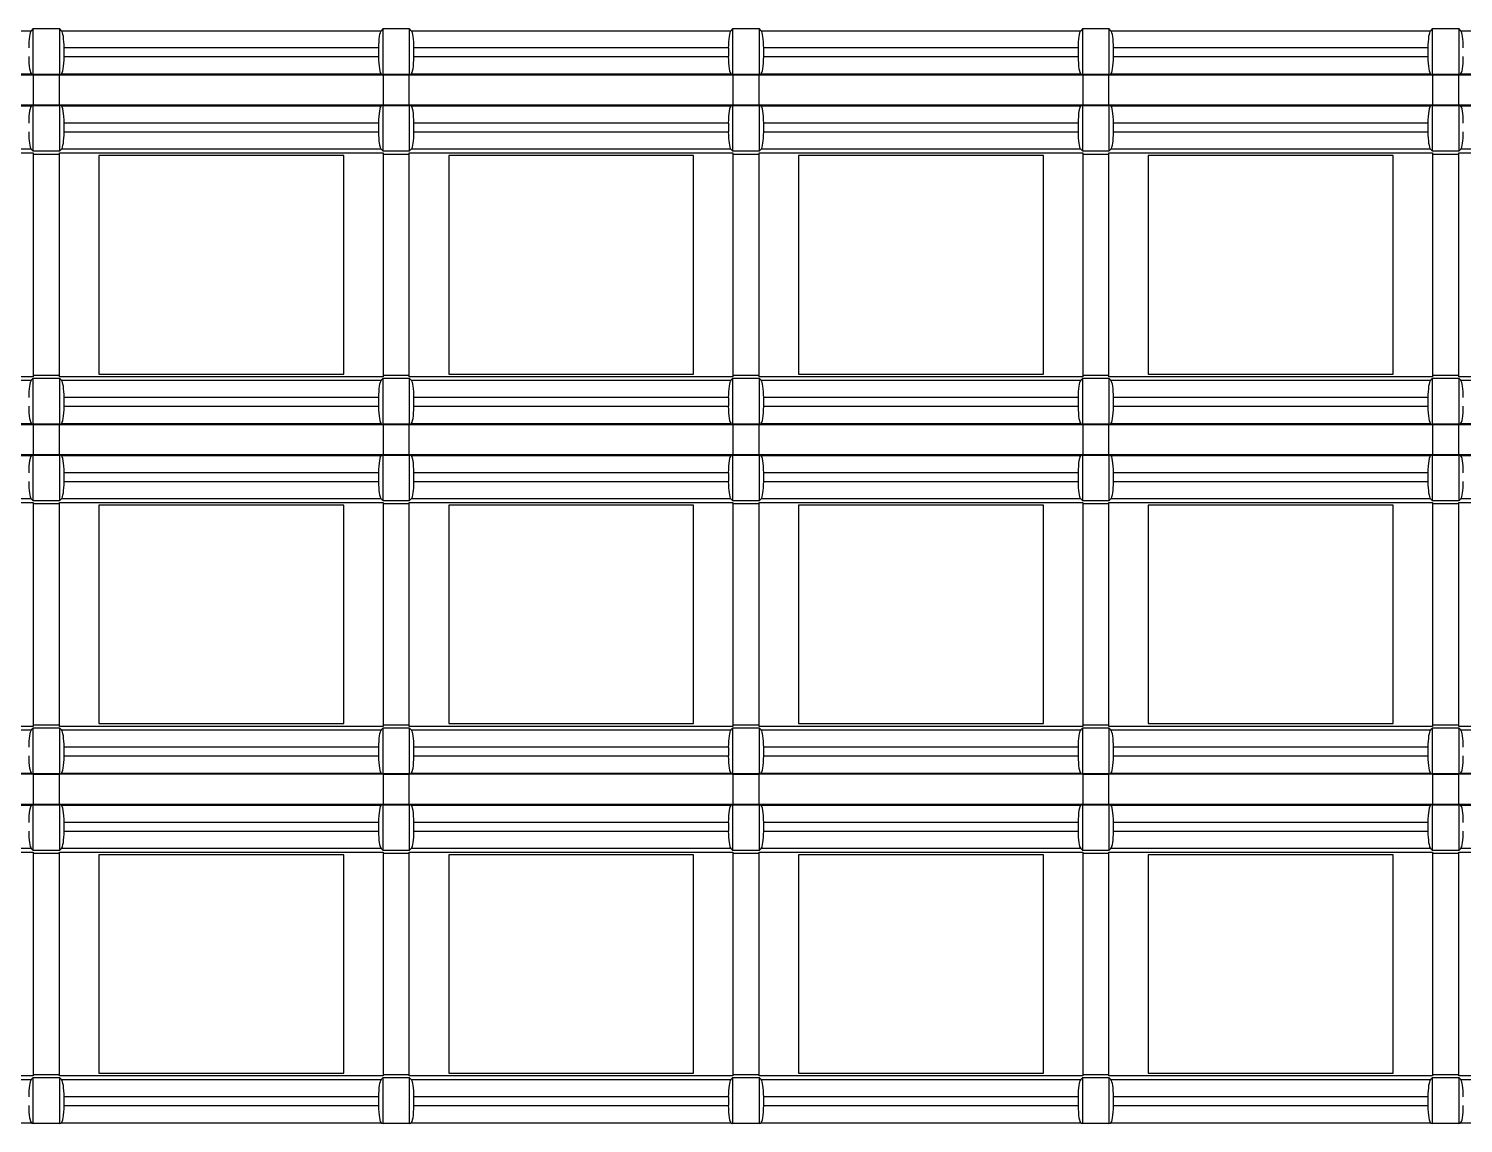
# Model space of a CAD drawing. Header units: inches. Extents: x 0 to 653, y 0 to 346.
# Drawn here: x 19.72 to 36.13, y 203.56 to 216.08 of the extents above; entities that cross this region are included whole.
import ezdxf

# ---------------------------------------------------------------- set-up
doc = ezdxf.new("R2010")
doc.units = ezdxf.units.IN
doc.header["$LTSCALE"] = 35.925693
doc.header["$MEASUREMENT"] = 0
doc.layers.add('2', color=7, linetype='CONTINUOUS')

msp = doc.modelspace()

# ---------------------------------------------------------------- linework, layer by layer
at = {"layer": '2', "color": 132, "linetype": 'Continuous', "true_color": 0x00cccc}
for p, q in [((16.096, 216.059), (19.75, 216.059)), ((19.773, 216.083), (19.75, 216.059)), ((19.773, 215.559), (19.773, 216.083)), ((19.773, 216.083), (20.073, 216.083)), ((20.073, 216.083), (20.073, 215.559)), ((20.096, 216.059), (20.073, 216.083)), ((20.096, 216.059), (23.75, 216.059)), ((23.773, 216.083), (23.75, 216.059)), ((23.773, 215.559), (23.773, 216.083)), ((23.773, 216.083), (24.073, 216.083)), ((24.073, 216.083), (24.073, 215.559)), ((24.096, 216.059), (24.073, 216.083)), ((24.096, 216.059), (27.75, 216.059)), ((27.773, 216.083), (27.75, 216.059)), ((27.773, 215.559), (27.773, 216.083)), ((27.773, 216.083), (28.073, 216.083)), ((28.073, 216.083), (28.073, 215.559)), ((28.096, 216.059), (28.073, 216.083)), ((28.096, 216.059), (31.75, 216.059)), ((31.773, 216.083), (31.75, 216.059)), ((31.773, 215.559), (31.773, 216.083)), ((31.773, 216.083), (32.073, 216.083)), ((32.073, 216.083), (32.073, 215.559)), ((32.096, 216.059), (32.073, 216.083)), ((32.096, 216.059), (35.75, 216.059)), ((35.773, 216.083), (35.75, 216.059)), ((35.773, 215.559), (35.773, 216.083)), ((35.773, 216.083), (36.073, 216.083)), ((36.073, 216.083), (36.073, 215.559)), ((36.096, 216.059), (36.073, 216.083)), ((36.096, 216.059), (39.749, 216.059)), ((20.126, 215.763), (20.126, 215.863)), ((23.721, 215.863), (20.126, 215.863)), ((20.126, 215.763), (23.721, 215.763)), ((23.721, 215.863), (23.721, 215.763)), ((24.125, 215.763), (24.125, 215.863)), ((27.721, 215.863), (24.125, 215.863)), ((24.125, 215.763), (27.721, 215.763)), ((27.721, 215.863), (27.721, 215.763)), ((28.125, 215.763), (28.125, 215.863)), ((31.72, 215.863), (28.125, 215.863)), ((28.125, 215.763), (31.72, 215.763)), ((31.72, 215.863), (31.72, 215.763)), ((32.125, 215.763), (32.125, 215.863)), ((35.72, 215.863), (32.125, 215.863)), ((32.125, 215.763), (35.72, 215.763)), ((35.72, 215.863), (35.72, 215.763)), ((19.755, 215.563), (16.092, 215.563)), ((19.755, 215.563), (19.773, 215.559)), ((20.073, 215.559), (19.773, 215.559)), ((20.073, 215.559), (20.092, 215.563)), ((23.755, 215.563), (20.092, 215.563)), ((23.755, 215.563), (23.773, 215.559)), ((24.073, 215.559), (23.773, 215.559)), ((24.073, 215.559), (24.091, 215.563)), ((27.755, 215.563), (24.091, 215.563)), ((27.755, 215.563), (27.773, 215.559)), ((28.073, 215.559), (27.773, 215.559)), ((28.073, 215.559), (28.091, 215.563)), ((31.754, 215.563), (28.091, 215.563)), ((31.754, 215.563), (31.773, 215.559)), ((32.073, 215.559), (31.773, 215.559)), ((32.073, 215.559), (32.091, 215.563)), ((35.754, 215.563), (32.091, 215.563)), ((35.754, 215.563), (35.773, 215.559)), ((36.073, 215.559), (35.773, 215.559)), ((36.073, 215.559), (36.091, 215.563)), ((39.754, 215.563), (36.091, 215.563)), ((16.073, 215.556), (19.773, 215.556)), ((19.773, 215.556), (19.773, 215.208)), ((20.073, 215.552), (19.773, 215.552)), ((20.073, 215.208), (20.073, 215.556)), ((20.073, 215.556), (23.773, 215.556)), ((23.773, 215.556), (23.773, 215.208)), ((24.073, 215.552), (23.773, 215.552)), ((24.073, 215.208), (24.073, 215.556)), ((24.073, 215.556), (27.773, 215.556)), ((27.773, 215.556), (27.773, 215.208)), ((28.073, 215.552), (27.773, 215.552)), ((28.073, 215.208), (28.073, 215.556)), ((28.073, 215.556), (31.773, 215.556)), ((31.773, 215.556), (31.773, 215.208)), ((32.073, 215.552), (31.773, 215.552)), ((32.073, 215.208), (32.073, 215.556)), ((32.073, 215.556), (35.773, 215.556)), ((35.773, 215.556), (35.773, 215.208)), ((36.073, 215.552), (35.773, 215.552)), ((36.073, 215.208), (36.073, 215.556)), ((36.073, 215.556), (39.773, 215.556)), ((19.773, 215.208), (16.073, 215.208)), ((16.092, 215.201), (19.755, 215.201)), ((19.773, 215.204), (19.755, 215.201)), ((19.773, 215.211), (20.073, 215.211)), ((19.773, 214.681), (19.773, 215.204)), ((19.773, 215.204), (20.073, 215.204)), ((23.773, 215.208), (20.073, 215.208)), ((20.073, 215.204), (20.073, 214.681)), ((20.092, 215.201), (20.073, 215.204)), ((20.092, 215.201), (23.755, 215.201)), ((23.773, 215.204), (23.755, 215.201)), ((23.773, 215.211), (24.073, 215.211)), ((23.773, 214.681), (23.773, 215.204)), ((23.773, 215.204), (24.073, 215.204)), ((27.773, 215.208), (24.073, 215.208)), ((24.073, 215.204), (24.073, 214.681)), ((24.091, 215.201), (24.073, 215.204)), ((24.091, 215.201), (27.755, 215.201)), ((27.773, 215.204), (27.755, 215.201)), ((27.773, 215.211), (28.073, 215.211)), ((27.773, 214.681), (27.773, 215.204)), ((27.773, 215.204), (28.073, 215.204)), ((31.773, 215.208), (28.073, 215.208)), ((28.073, 215.204), (28.073, 214.681)), ((28.091, 215.201), (28.073, 215.204)), ((28.091, 215.201), (31.754, 215.201)), ((31.773, 215.204), (31.754, 215.201)), ((31.773, 215.211), (32.073, 215.211)), ((31.773, 214.681), (31.773, 215.204)), ((31.773, 215.204), (32.073, 215.204)), ((35.773, 215.208), (32.073, 215.208)), ((32.073, 215.204), (32.073, 214.681)), ((32.091, 215.201), (32.073, 215.204)), ((32.091, 215.201), (35.754, 215.201)), ((35.773, 215.204), (35.754, 215.201)), ((35.773, 215.211), (36.073, 215.211)), ((35.773, 214.681), (35.773, 215.204)), ((35.773, 215.204), (36.073, 215.204)), ((39.773, 215.208), (36.073, 215.208)), ((36.073, 215.204), (36.073, 214.681)), ((36.091, 215.201), (36.073, 215.204)), ((36.091, 215.201), (39.754, 215.201)), ((20.126, 214.901), (20.126, 215.001)), ((23.721, 215.001), (20.126, 215.001)), ((20.126, 214.901), (23.721, 214.901)), ((23.721, 215.001), (23.721, 214.901)), ((24.125, 214.901), (24.125, 215.001)), ((27.721, 215.001), (24.125, 215.001)), ((24.125, 214.901), (27.721, 214.901)), ((27.721, 215.001), (27.721, 214.901)), ((28.125, 214.901), (28.125, 215.001)), ((31.72, 215.001), (28.125, 215.001)), ((28.125, 214.901), (31.72, 214.901)), ((31.72, 215.001), (31.72, 214.901)), ((32.125, 214.901), (32.125, 215.001)), ((35.72, 215.001), (32.125, 215.001)), ((32.125, 214.901), (35.72, 214.901)), ((35.72, 215.001), (35.72, 214.901)), ((16.073, 214.663), (19.773, 214.663)), ((19.75, 214.704), (16.096, 214.704)), ((19.75, 214.704), (19.773, 214.681)), ((20.073, 214.681), (19.773, 214.681)), ((19.773, 214.663), (19.773, 212.1)), ((20.073, 214.645), (19.773, 214.645)), ((20.073, 214.681), (20.096, 214.704)), ((20.073, 212.1), (20.073, 214.663)), ((20.073, 214.663), (23.773, 214.663)), ((23.75, 214.704), (20.096, 214.704)), ((20.523, 214.632), (20.523, 212.132)), ((23.323, 214.632), (20.523, 214.632)), ((23.323, 212.132), (23.323, 214.632)), ((23.75, 214.704), (23.773, 214.681)), ((24.073, 214.681), (23.773, 214.681)), ((23.773, 214.663), (23.773, 212.1)), ((24.073, 214.645), (23.773, 214.645)), ((24.073, 214.681), (24.096, 214.704)), ((24.073, 212.1), (24.073, 214.663)), ((24.073, 214.663), (27.773, 214.663)), ((27.75, 214.704), (24.096, 214.704)), ((24.523, 214.632), (24.523, 212.132)), ((27.323, 214.632), (24.523, 214.632)), ((27.323, 212.132), (27.323, 214.632)), ((27.75, 214.704), (27.773, 214.681)), ((28.073, 214.681), (27.773, 214.681)), ((27.773, 214.663), (27.773, 212.1)), ((28.073, 214.645), (27.773, 214.645)), ((28.073, 214.681), (28.096, 214.704)), ((28.073, 212.1), (28.073, 214.663)), ((28.073, 214.663), (31.773, 214.663)), ((31.75, 214.704), (28.096, 214.704)), ((28.523, 214.632), (28.523, 212.132)), ((31.323, 214.632), (28.523, 214.632)), ((31.323, 212.132), (31.323, 214.632)), ((31.75, 214.704), (31.773, 214.681)), ((32.073, 214.681), (31.773, 214.681)), ((31.773, 214.663), (31.773, 212.1)), ((32.073, 214.645), (31.773, 214.645)), ((32.073, 214.681), (32.096, 214.704)), ((32.073, 212.1), (32.073, 214.663)), ((32.073, 214.663), (35.773, 214.663)), ((35.75, 214.704), (32.096, 214.704)), ((32.523, 214.632), (32.523, 212.132)), ((35.323, 214.632), (32.523, 214.632)), ((35.323, 212.132), (35.323, 214.632)), ((35.75, 214.704), (35.773, 214.681)), ((36.073, 214.681), (35.773, 214.681)), ((35.773, 214.663), (35.773, 212.1)), ((36.073, 214.645), (35.773, 214.645)), ((36.073, 214.681), (36.096, 214.704)), ((36.073, 212.1), (36.073, 214.663)), ((36.073, 214.663), (39.773, 214.663)), ((39.749, 214.704), (36.096, 214.704)), ((19.773, 212.118), (20.073, 212.118)), ((20.523, 212.132), (23.323, 212.132)), ((23.773, 212.118), (24.073, 212.118)), ((24.523, 212.132), (27.323, 212.132)), ((27.773, 212.118), (28.073, 212.118)), ((28.523, 212.132), (31.323, 212.132)), ((31.773, 212.118), (32.073, 212.118)), ((32.523, 212.132), (35.323, 212.132)), ((35.773, 212.118), (36.073, 212.118)), ((19.773, 212.1), (16.073, 212.1)), ((16.096, 212.06), (19.75, 212.06)), ((19.773, 212.083), (19.75, 212.06)), ((19.773, 211.559), (19.773, 212.083)), ((19.773, 212.083), (20.073, 212.083)), ((23.773, 212.1), (20.073, 212.1)), ((20.073, 212.083), (20.073, 211.559)), ((20.096, 212.06), (20.073, 212.083)), ((20.096, 212.06), (23.75, 212.06)), ((23.773, 212.083), (23.75, 212.06)), ((23.773, 211.559), (23.773, 212.083)), ((23.773, 212.083), (24.073, 212.083)), ((27.773, 212.1), (24.073, 212.1)), ((24.073, 212.083), (24.073, 211.559)), ((24.096, 212.06), (24.073, 212.083)), ((24.096, 212.06), (27.75, 212.06)), ((27.773, 212.083), (27.75, 212.06)), ((27.773, 211.559), (27.773, 212.083)), ((27.773, 212.083), (28.073, 212.083)), ((31.773, 212.1), (28.073, 212.1)), ((28.073, 212.083), (28.073, 211.559)), ((28.096, 212.06), (28.073, 212.083)), ((28.096, 212.06), (31.75, 212.06)), ((31.773, 212.083), (31.75, 212.06)), ((31.773, 211.559), (31.773, 212.083)), ((31.773, 212.083), (32.073, 212.083)), ((35.773, 212.1), (32.073, 212.1)), ((32.073, 212.083), (32.073, 211.559)), ((32.096, 212.06), (32.073, 212.083)), ((32.096, 212.06), (35.75, 212.06)), ((35.773, 212.083), (35.75, 212.06)), ((35.773, 211.559), (35.773, 212.083)), ((35.773, 212.083), (36.073, 212.083)), ((39.773, 212.1), (36.073, 212.1)), ((36.073, 212.083), (36.073, 211.559)), ((36.096, 212.06), (36.073, 212.083)), ((36.096, 212.06), (39.749, 212.06)), ((20.126, 211.763), (20.126, 211.863)), ((23.721, 211.863), (20.126, 211.863)), ((23.721, 211.863), (23.721, 211.763)), ((24.125, 211.763), (24.125, 211.863)), ((27.721, 211.863), (24.125, 211.863)), ((27.721, 211.863), (27.721, 211.763)), ((28.125, 211.763), (28.125, 211.863)), ((31.72, 211.863), (28.125, 211.863)), ((31.72, 211.863), (31.72, 211.763)), ((32.125, 211.763), (32.125, 211.863)), ((35.72, 211.863), (32.125, 211.863)), ((35.72, 211.863), (35.72, 211.763)), ((20.126, 211.763), (23.721, 211.763)), ((24.125, 211.763), (27.721, 211.763)), ((28.125, 211.763), (31.72, 211.763)), ((32.125, 211.763), (35.72, 211.763)), ((16.073, 211.556), (19.773, 211.556)), ((19.755, 211.563), (16.092, 211.563)), ((19.755, 211.563), (19.773, 211.559)), ((20.073, 211.559), (19.773, 211.559)), ((19.773, 211.556), (19.773, 211.208)), ((20.073, 211.552), (19.773, 211.552)), ((20.073, 211.559), (20.092, 211.563)), ((20.073, 211.208), (20.073, 211.556)), ((20.073, 211.556), (23.773, 211.556)), ((23.755, 211.563), (20.092, 211.563)), ((23.755, 211.563), (23.773, 211.559)), ((24.073, 211.559), (23.773, 211.559)), ((23.773, 211.556), (23.773, 211.208)), ((24.073, 211.552), (23.773, 211.552)), ((24.073, 211.559), (24.091, 211.563)), ((24.073, 211.208), (24.073, 211.556)), ((24.073, 211.556), (27.773, 211.556)), ((27.755, 211.563), (24.091, 211.563)), ((27.755, 211.563), (27.773, 211.559)), ((28.073, 211.559), (27.773, 211.559)), ((27.773, 211.556), (27.773, 211.208)), ((28.073, 211.552), (27.773, 211.552)), ((28.073, 211.559), (28.091, 211.563)), ((28.073, 211.208), (28.073, 211.556)), ((28.073, 211.556), (31.773, 211.556)), ((31.754, 211.563), (28.091, 211.563)), ((31.754, 211.563), (31.773, 211.559)), ((32.073, 211.559), (31.773, 211.559)), ((31.773, 211.556), (31.773, 211.208)), ((32.073, 211.552), (31.773, 211.552)), ((32.073, 211.559), (32.091, 211.563)), ((32.073, 211.208), (32.073, 211.556)), ((32.073, 211.556), (35.773, 211.556)), ((35.754, 211.563), (32.091, 211.563)), ((35.754, 211.563), (35.773, 211.559)), ((36.073, 211.559), (35.773, 211.559)), ((35.773, 211.556), (35.773, 211.208)), ((36.073, 211.552), (35.773, 211.552)), ((36.073, 211.559), (36.091, 211.563)), ((36.073, 211.208), (36.073, 211.556)), ((36.073, 211.556), (39.773, 211.556)), ((39.754, 211.563), (36.091, 211.563)), ((19.773, 211.208), (16.073, 211.208)), ((16.092, 211.201), (19.755, 211.201)), ((19.773, 211.204), (19.755, 211.201)), ((19.773, 211.211), (20.073, 211.211)), ((19.773, 210.681), (19.773, 211.204)), ((19.773, 211.204), (20.073, 211.204)), ((23.773, 211.208), (20.073, 211.208)), ((20.073, 211.204), (20.073, 210.681)), ((20.092, 211.201), (20.073, 211.204)), ((20.092, 211.201), (23.755, 211.201)), ((23.773, 211.204), (23.755, 211.201)), ((23.773, 211.211), (24.073, 211.211)), ((23.773, 210.681), (23.773, 211.204)), ((23.773, 211.204), (24.073, 211.204)), ((27.773, 211.208), (24.073, 211.208)), ((24.073, 211.204), (24.073, 210.681)), ((24.091, 211.201), (24.073, 211.204)), ((24.091, 211.201), (27.755, 211.201)), ((27.773, 211.204), (27.755, 211.201)), ((27.773, 211.211), (28.073, 211.211)), ((27.773, 210.681), (27.773, 211.204)), ((27.773, 211.204), (28.073, 211.204)), ((31.773, 211.208), (28.073, 211.208)), ((28.073, 211.204), (28.073, 210.681)), ((28.091, 211.201), (28.073, 211.204)), ((28.091, 211.201), (31.754, 211.201)), ((31.773, 211.204), (31.754, 211.201)), ((31.773, 211.211), (32.073, 211.211)), ((31.773, 210.681), (31.773, 211.204)), ((31.773, 211.204), (32.073, 211.204)), ((35.773, 211.208), (32.073, 211.208)), ((32.073, 211.204), (32.073, 210.681)), ((32.091, 211.201), (32.073, 211.204)), ((32.091, 211.201), (35.754, 211.201)), ((35.773, 211.204), (35.754, 211.201)), ((35.773, 211.211), (36.073, 211.211)), ((35.773, 210.681), (35.773, 211.204)), ((35.773, 211.204), (36.073, 211.204)), ((39.773, 211.208), (36.073, 211.208)), ((36.073, 211.204), (36.073, 210.681)), ((36.091, 211.201), (36.073, 211.204)), ((36.091, 211.201), (39.754, 211.201)), ((20.126, 210.901), (20.126, 211.001)), ((23.721, 211.001), (20.126, 211.001)), ((23.721, 211.001), (23.721, 210.901)), ((24.125, 210.901), (24.125, 211.001)), ((27.721, 211.001), (24.125, 211.001)), ((27.721, 211.001), (27.721, 210.901)), ((28.125, 210.901), (28.125, 211.001)), ((31.72, 211.001), (28.125, 211.001)), ((31.72, 211.001), (31.72, 210.901)), ((32.125, 210.901), (32.125, 211.001)), ((35.72, 211.001), (32.125, 211.001)), ((35.72, 211.001), (35.72, 210.901)), ((20.126, 210.901), (23.721, 210.901)), ((24.125, 210.901), (27.721, 210.901)), ((28.125, 210.901), (31.72, 210.901)), ((32.125, 210.901), (35.72, 210.901)), ((16.073, 210.663), (19.773, 210.663)), ((19.75, 210.704), (16.096, 210.704)), ((19.75, 210.704), (19.773, 210.681)), ((20.073, 210.681), (19.773, 210.681)), ((19.773, 210.663), (19.773, 208.101)), ((20.073, 210.645), (19.773, 210.645)), ((20.073, 210.681), (20.096, 210.704)), ((20.073, 208.101), (20.073, 210.663)), ((20.073, 210.663), (23.773, 210.663)), ((23.75, 210.704), (20.096, 210.704)), ((23.75, 210.704), (23.773, 210.681)), ((24.073, 210.681), (23.773, 210.681)), ((23.773, 210.663), (23.773, 208.101)), ((24.073, 210.645), (23.773, 210.645)), ((24.073, 210.681), (24.096, 210.704)), ((24.073, 208.101), (24.073, 210.663)), ((24.073, 210.663), (27.773, 210.663)), ((27.75, 210.704), (24.096, 210.704)), ((27.75, 210.704), (27.773, 210.681)), ((28.073, 210.681), (27.773, 210.681)), ((27.773, 210.663), (27.773, 208.101)), ((28.073, 210.645), (27.773, 210.645)), ((28.073, 210.681), (28.096, 210.704)), ((28.073, 208.101), (28.073, 210.663)), ((28.073, 210.663), (31.773, 210.663)), ((31.75, 210.704), (28.096, 210.704)), ((31.75, 210.704), (31.773, 210.681)), ((32.073, 210.681), (31.773, 210.681)), ((31.773, 210.663), (31.773, 208.101)), ((32.073, 210.645), (31.773, 210.645)), ((32.073, 210.681), (32.096, 210.704)), ((32.073, 208.101), (32.073, 210.663)), ((32.073, 210.663), (35.773, 210.663)), ((35.75, 210.704), (32.096, 210.704)), ((35.75, 210.704), (35.773, 210.681)), ((36.073, 210.681), (35.773, 210.681)), ((35.773, 210.663), (35.773, 208.101)), ((36.073, 210.645), (35.773, 210.645)), ((36.073, 210.681), (36.096, 210.704)), ((36.073, 208.101), (36.073, 210.663)), ((36.073, 210.663), (39.773, 210.663)), ((39.749, 210.704), (36.096, 210.704)), ((20.523, 210.632), (20.523, 208.132)), ((23.323, 210.632), (20.523, 210.632)), ((23.323, 208.132), (23.323, 210.632)), ((24.523, 210.632), (24.523, 208.132)), ((27.323, 210.632), (24.523, 210.632)), ((27.323, 208.132), (27.323, 210.632)), ((28.523, 210.632), (28.523, 208.132)), ((31.323, 210.632), (28.523, 210.632)), ((31.323, 208.132), (31.323, 210.632)), ((32.523, 210.632), (32.523, 208.132)), ((35.323, 210.632), (32.523, 210.632)), ((35.323, 208.132), (35.323, 210.632)), ((19.773, 208.101), (16.073, 208.101)), ((16.096, 208.06), (19.75, 208.06)), ((19.773, 208.083), (19.75, 208.06)), ((19.773, 208.118), (20.073, 208.118)), ((19.773, 207.559), (19.773, 208.083)), ((19.773, 208.083), (20.073, 208.083)), ((23.773, 208.101), (20.073, 208.101)), ((20.073, 208.083), (20.073, 207.559)), ((20.096, 208.06), (20.073, 208.083)), ((20.096, 208.06), (23.75, 208.06)), ((20.523, 208.132), (23.323, 208.132)), ((23.773, 208.083), (23.75, 208.06)), ((23.773, 208.118), (24.073, 208.118)), ((23.773, 207.559), (23.773, 208.083)), ((23.773, 208.083), (24.073, 208.083)), ((27.773, 208.101), (24.073, 208.101)), ((24.073, 208.083), (24.073, 207.559)), ((24.096, 208.06), (24.073, 208.083)), ((24.096, 208.06), (27.75, 208.06)), ((24.523, 208.132), (27.323, 208.132)), ((27.773, 208.083), (27.75, 208.06)), ((27.773, 208.118), (28.073, 208.118)), ((27.773, 207.559), (27.773, 208.083)), ((27.773, 208.083), (28.073, 208.083)), ((31.773, 208.101), (28.073, 208.101)), ((28.073, 208.083), (28.073, 207.559)), ((28.096, 208.06), (28.073, 208.083)), ((28.096, 208.06), (31.75, 208.06)), ((28.523, 208.132), (31.323, 208.132)), ((31.773, 208.083), (31.75, 208.06)), ((31.773, 208.118), (32.073, 208.118)), ((31.773, 207.559), (31.773, 208.083)), ((31.773, 208.083), (32.073, 208.083)), ((35.773, 208.101), (32.073, 208.101)), ((32.073, 208.083), (32.073, 207.559)), ((32.096, 208.06), (32.073, 208.083)), ((32.096, 208.06), (35.75, 208.06)), ((32.523, 208.132), (35.323, 208.132)), ((35.773, 208.083), (35.75, 208.06)), ((35.773, 208.118), (36.073, 208.118)), ((35.773, 207.559), (35.773, 208.083)), ((35.773, 208.083), (36.073, 208.083)), ((39.773, 208.101), (36.073, 208.101)), ((36.073, 208.083), (36.073, 207.559)), ((36.096, 208.06), (36.073, 208.083)), ((36.096, 208.06), (39.749, 208.06)), ((20.126, 207.763), (20.126, 207.863)), ((23.721, 207.863), (20.126, 207.863)), ((23.721, 207.863), (23.721, 207.763)), ((24.125, 207.763), (24.125, 207.863)), ((27.721, 207.863), (24.125, 207.863)), ((27.721, 207.863), (27.721, 207.763)), ((28.125, 207.763), (28.125, 207.863)), ((31.72, 207.863), (28.125, 207.863)), ((31.72, 207.863), (31.72, 207.763)), ((32.125, 207.763), (32.125, 207.863)), ((35.72, 207.863), (32.125, 207.863)), ((35.72, 207.863), (35.72, 207.763)), ((20.126, 207.763), (23.721, 207.763)), ((24.125, 207.763), (27.721, 207.763)), ((28.125, 207.763), (31.72, 207.763)), ((32.125, 207.763), (35.72, 207.763)), ((16.073, 207.556), (19.773, 207.556)), ((19.755, 207.563), (16.092, 207.563)), ((19.755, 207.563), (19.773, 207.559)), ((20.073, 207.559), (19.773, 207.559)), ((19.773, 207.556), (19.773, 207.208)), ((20.073, 207.552), (19.773, 207.552)), ((20.073, 207.559), (20.092, 207.563)), ((20.073, 207.208), (20.073, 207.556)), ((20.073, 207.556), (23.773, 207.556)), ((23.755, 207.563), (20.092, 207.563)), ((23.755, 207.563), (23.773, 207.559)), ((24.073, 207.559), (23.773, 207.559)), ((23.773, 207.556), (23.773, 207.208)), ((24.073, 207.552), (23.773, 207.552)), ((24.073, 207.559), (24.091, 207.563)), ((24.073, 207.208), (24.073, 207.556)), ((24.073, 207.556), (27.773, 207.556)), ((27.755, 207.563), (24.091, 207.563)), ((27.755, 207.563), (27.773, 207.559)), ((28.073, 207.559), (27.773, 207.559)), ((27.773, 207.556), (27.773, 207.208)), ((28.073, 207.552), (27.773, 207.552)), ((28.073, 207.559), (28.091, 207.563)), ((28.073, 207.208), (28.073, 207.556)), ((28.073, 207.556), (31.773, 207.556)), ((31.754, 207.563), (28.091, 207.563)), ((31.754, 207.563), (31.773, 207.559)), ((32.073, 207.559), (31.773, 207.559)), ((31.773, 207.556), (31.773, 207.208)), ((32.073, 207.552), (31.773, 207.552)), ((32.073, 207.559), (32.091, 207.563)), ((32.073, 207.208), (32.073, 207.556)), ((32.073, 207.556), (35.773, 207.556)), ((35.754, 207.563), (32.091, 207.563)), ((35.754, 207.563), (35.773, 207.559)), ((36.073, 207.559), (35.773, 207.559)), ((35.773, 207.556), (35.773, 207.208)), ((36.073, 207.552), (35.773, 207.552)), ((36.073, 207.559), (36.091, 207.563)), ((36.073, 207.208), (36.073, 207.556)), ((36.073, 207.556), (39.773, 207.556)), ((39.754, 207.563), (36.091, 207.563)), ((19.773, 207.208), (16.073, 207.208)), ((16.092, 207.201), (19.755, 207.201)), ((19.773, 207.204), (19.755, 207.201)), ((19.773, 207.211), (20.073, 207.211)), ((19.773, 206.681), (19.773, 207.204)), ((19.773, 207.204), (20.073, 207.204)), ((23.773, 207.208), (20.073, 207.208)), ((20.073, 207.204), (20.073, 206.681)), ((20.092, 207.201), (20.073, 207.204)), ((20.092, 207.201), (23.755, 207.201)), ((23.773, 207.204), (23.755, 207.201)), ((23.773, 207.211), (24.073, 207.211)), ((23.773, 206.681), (23.773, 207.204)), ((23.773, 207.204), (24.073, 207.204)), ((27.773, 207.208), (24.073, 207.208)), ((24.073, 207.204), (24.073, 206.681)), ((24.091, 207.201), (24.073, 207.204)), ((24.091, 207.201), (27.755, 207.201)), ((27.773, 207.204), (27.755, 207.201)), ((27.773, 207.211), (28.073, 207.211)), ((27.773, 206.681), (27.773, 207.204)), ((27.773, 207.204), (28.073, 207.204)), ((31.773, 207.208), (28.073, 207.208)), ((28.073, 207.204), (28.073, 206.681)), ((28.091, 207.201), (28.073, 207.204)), ((28.091, 207.201), (31.754, 207.201)), ((31.773, 207.204), (31.754, 207.201)), ((31.773, 207.211), (32.073, 207.211)), ((31.773, 206.681), (31.773, 207.204)), ((31.773, 207.204), (32.073, 207.204)), ((35.773, 207.208), (32.073, 207.208)), ((32.073, 207.204), (32.073, 206.681)), ((32.091, 207.201), (32.073, 207.204)), ((32.091, 207.201), (35.754, 207.201)), ((35.773, 207.204), (35.754, 207.201)), ((35.773, 207.211), (36.073, 207.211)), ((35.773, 206.681), (35.773, 207.204)), ((35.773, 207.204), (36.073, 207.204)), ((39.773, 207.208), (36.073, 207.208)), ((36.073, 207.204), (36.073, 206.681)), ((36.091, 207.201), (36.073, 207.204)), ((36.091, 207.201), (39.754, 207.201)), ((20.126, 206.901), (20.126, 207.001)), ((23.721, 207.001), (20.126, 207.001)), ((20.126, 206.901), (23.721, 206.901)), ((23.721, 207.001), (23.721, 206.901)), ((24.125, 206.901), (24.125, 207.001)), ((27.721, 207.001), (24.125, 207.001)), ((24.125, 206.901), (27.721, 206.901)), ((27.721, 207.001), (27.721, 206.901)), ((28.125, 206.901), (28.125, 207.001)), ((31.72, 207.001), (28.125, 207.001)), ((28.125, 206.901), (31.72, 206.901)), ((31.72, 207.001), (31.72, 206.901)), ((32.125, 206.901), (32.125, 207.001)), ((35.72, 207.001), (32.125, 207.001)), ((32.125, 206.901), (35.72, 206.901)), ((35.72, 207.001), (35.72, 206.901)), ((19.75, 206.704), (16.096, 206.704)), ((19.75, 206.704), (19.773, 206.681)), ((20.073, 206.681), (20.096, 206.704)), ((23.75, 206.704), (20.096, 206.704)), ((23.75, 206.704), (23.773, 206.681)), ((24.073, 206.681), (24.096, 206.704)), ((27.75, 206.704), (24.096, 206.704)), ((27.75, 206.704), (27.773, 206.681)), ((28.073, 206.681), (28.096, 206.704)), ((31.75, 206.704), (28.096, 206.704)), ((31.75, 206.704), (31.773, 206.681)), ((32.073, 206.681), (32.096, 206.704)), ((35.75, 206.704), (32.096, 206.704)), ((35.75, 206.704), (35.773, 206.681)), ((36.073, 206.681), (36.096, 206.704)), ((39.749, 206.704), (36.096, 206.704)), ((16.073, 206.663), (19.773, 206.663)), ((20.073, 206.681), (19.773, 206.681)), ((19.773, 206.663), (19.773, 204.101)), ((20.073, 206.646), (19.773, 206.646)), ((20.073, 204.101), (20.073, 206.663)), ((20.073, 206.663), (23.773, 206.663)), ((20.523, 206.632), (20.523, 204.132)), ((23.323, 206.632), (20.523, 206.632)), ((23.323, 204.132), (23.323, 206.632)), ((24.073, 206.681), (23.773, 206.681)), ((23.773, 206.663), (23.773, 204.101)), ((24.073, 206.646), (23.773, 206.646)), ((24.073, 204.101), (24.073, 206.663)), ((24.073, 206.663), (27.773, 206.663)), ((24.523, 206.632), (24.523, 204.132)), ((27.323, 206.632), (24.523, 206.632)), ((27.323, 204.132), (27.323, 206.632)), ((28.073, 206.681), (27.773, 206.681)), ((27.773, 206.663), (27.773, 204.101)), ((28.073, 206.646), (27.773, 206.646)), ((28.073, 204.101), (28.073, 206.663)), ((28.073, 206.663), (31.773, 206.663)), ((28.523, 206.632), (28.523, 204.132)), ((31.323, 206.632), (28.523, 206.632)), ((31.323, 204.132), (31.323, 206.632)), ((32.073, 206.681), (31.773, 206.681)), ((31.773, 206.663), (31.773, 204.101)), ((32.073, 206.646), (31.773, 206.646)), ((32.073, 204.101), (32.073, 206.663)), ((32.073, 206.663), (35.773, 206.663)), ((32.523, 206.632), (32.523, 204.132)), ((35.323, 206.632), (32.523, 206.632)), ((35.323, 204.132), (35.323, 206.632)), ((36.073, 206.681), (35.773, 206.681)), ((35.773, 206.663), (35.773, 204.101)), ((36.073, 206.646), (35.773, 206.646)), ((36.073, 204.101), (36.073, 206.663)), ((36.073, 206.663), (39.773, 206.663)), ((19.773, 204.101), (16.073, 204.101)), ((19.773, 204.083), (19.75, 204.06)), ((19.773, 204.118), (20.073, 204.118)), ((19.773, 203.559), (19.773, 204.083)), ((19.773, 204.083), (20.073, 204.083)), ((23.773, 204.101), (20.073, 204.101)), ((20.073, 204.083), (20.073, 203.559)), ((20.096, 204.06), (20.073, 204.083)), ((20.523, 204.132), (23.323, 204.132)), ((23.773, 204.083), (23.75, 204.06)), ((23.773, 204.118), (24.073, 204.118)), ((23.773, 203.559), (23.773, 204.083)), ((23.773, 204.083), (24.073, 204.083)), ((27.773, 204.101), (24.073, 204.101)), ((24.073, 204.083), (24.073, 203.559)), ((24.096, 204.06), (24.073, 204.083)), ((24.523, 204.132), (27.323, 204.132)), ((27.773, 204.083), (27.75, 204.06)), ((27.773, 204.118), (28.073, 204.118)), ((27.773, 203.559), (27.773, 204.083)), ((27.773, 204.083), (28.073, 204.083)), ((31.773, 204.101), (28.073, 204.101)), ((28.073, 204.083), (28.073, 203.559)), ((28.096, 204.06), (28.073, 204.083)), ((28.523, 204.132), (31.323, 204.132)), ((31.773, 204.083), (31.75, 204.06)), ((31.773, 204.118), (32.073, 204.118)), ((31.773, 203.559), (31.773, 204.083)), ((31.773, 204.083), (32.073, 204.083)), ((35.773, 204.101), (32.073, 204.101)), ((32.073, 204.083), (32.073, 203.559)), ((32.096, 204.06), (32.073, 204.083)), ((32.523, 204.132), (35.323, 204.132)), ((35.773, 204.083), (35.75, 204.06)), ((35.773, 204.118), (36.073, 204.118)), ((35.773, 203.559), (35.773, 204.083)), ((35.773, 204.083), (36.073, 204.083)), ((39.773, 204.101), (36.073, 204.101)), ((36.073, 204.083), (36.073, 203.559)), ((36.096, 204.06), (36.073, 204.083)), ((16.096, 204.06), (19.75, 204.06)), ((20.096, 204.06), (23.75, 204.06)), ((24.096, 204.06), (27.75, 204.06)), ((28.096, 204.06), (31.75, 204.06)), ((32.096, 204.06), (35.75, 204.06)), ((36.096, 204.06), (39.749, 204.06)), ((20.126, 203.763), (20.126, 203.863)), ((23.721, 203.863), (20.126, 203.863)), ((20.126, 203.763), (23.721, 203.763)), ((23.721, 203.863), (23.721, 203.763)), ((24.125, 203.763), (24.125, 203.863)), ((27.721, 203.863), (24.125, 203.863)), ((24.125, 203.763), (27.721, 203.763)), ((27.721, 203.863), (27.721, 203.763)), ((28.125, 203.763), (28.125, 203.863)), ((31.72, 203.863), (28.125, 203.863)), ((28.125, 203.763), (31.72, 203.763)), ((31.72, 203.863), (31.72, 203.763)), ((32.125, 203.763), (32.125, 203.863)), ((35.72, 203.863), (32.125, 203.863)), ((32.125, 203.763), (35.72, 203.763)), ((35.72, 203.863), (35.72, 203.763)), ((19.755, 203.563), (16.092, 203.563)), ((19.755, 203.563), (19.773, 203.559)), ((20.073, 203.559), (19.773, 203.559)), ((20.073, 203.559), (20.092, 203.563)), ((23.755, 203.563), (20.092, 203.563)), ((23.755, 203.563), (23.773, 203.559)), ((24.073, 203.559), (23.773, 203.559)), ((24.073, 203.559), (24.091, 203.563)), ((27.755, 203.563), (24.091, 203.563)), ((27.755, 203.563), (27.773, 203.559)), ((28.073, 203.559), (27.773, 203.559)), ((28.073, 203.559), (28.091, 203.563)), ((31.754, 203.563), (28.091, 203.563)), ((31.754, 203.563), (31.773, 203.559)), ((32.073, 203.559), (31.773, 203.559)), ((32.073, 203.559), (32.091, 203.563)), ((35.754, 203.563), (32.091, 203.563)), ((35.754, 203.563), (35.773, 203.559)), ((36.073, 203.559), (35.773, 203.559)), ((36.073, 203.559), (36.091, 203.563)), ((39.754, 203.563), (36.091, 203.563))]:
    msp.add_line(p, q, dxfattribs=at)
for centre, start_param, end_param in [((19.756, 215.863), 0.174533, 1.570796), ((20.09, 215.863), -1.570796, -0.174533), ((23.756, 215.863), 0.174533, 1.570796), ((24.09, 215.863), -1.570796, -0.174533), ((27.756, 215.863), 0.174533, 1.570796), ((28.09, 215.863), -1.570796, -0.174533), ((31.756, 215.863), 0.174533, 1.570796), ((32.09, 215.863), -1.570796, -0.174533), ((35.756, 215.863), 0.174533, 1.570796), ((36.09, 215.863), -1.570796, -0.174533), ((19.756, 215.763), -4.712389, -3.176499), ((20.09, 215.763), -3.106686, -1.570796), ((23.756, 215.763), 1.570796, 3.106686), ((24.09, 215.763), -3.106686, -1.570796), ((27.756, 215.763), 1.570796, 3.106686), ((28.09, 215.763), -3.106686, -1.570796), ((31.756, 215.763), 1.570796, 3.106686), ((32.09, 215.763), -3.106686, -1.570796), ((35.756, 215.763), -4.712389, -3.176499), ((36.09, 215.763), -3.106686, -1.570796), ((19.756, 215.001), 0.034907, 1.570796), ((20.09, 215.001), -1.570796, -0.034907), ((23.756, 215.001), 0.034907, 1.570796), ((24.09, 215.001), -1.570796, -0.034907), ((27.756, 215.001), 0.034907, 1.570796), ((28.09, 215.001), -1.570796, -0.034907), ((31.756, 215.001), 0.034907, 1.570796), ((32.09, 215.001), -1.570796, -0.034907), ((35.756, 215.001), 0.034907, 1.570796), ((36.09, 215.001), -1.570796, -0.034907), ((19.756, 214.901), -4.712389, -3.316126), ((20.09, 214.901), -2.96706, -1.570796), ((23.756, 214.901), 1.570796, 2.96706), ((24.09, 214.901), -2.96706, -1.570796), ((27.756, 214.901), -4.712389, -3.316126), ((28.09, 214.901), -2.96706, -1.570796), ((31.756, 214.901), 1.570796, 2.96706), ((32.09, 214.901), -2.96706, -1.570796), ((35.756, 214.901), 1.570796, 2.96706), ((36.09, 214.901), -2.96706, -1.570796), ((19.756, 211.863), 0.174533, 1.570796), ((20.09, 211.863), -1.570796, -0.174533), ((23.756, 211.863), 0.174533, 1.570796), ((24.09, 211.863), -1.570796, -0.174533), ((27.756, 211.863), 0.174533, 1.570796), ((28.09, 211.863), -1.570796, -0.174533), ((31.756, 211.863), 0.174533, 1.570796), ((32.09, 211.863), -1.570796, -0.174533), ((35.756, 211.863), 0.174533, 1.570796), ((36.09, 211.863), -1.570796, -0.174533), ((19.756, 211.763), -4.712389, -3.176499), ((20.09, 211.763), -3.106686, -1.570796), ((23.756, 211.763), 1.570796, 3.106686), ((24.09, 211.763), -3.106686, -1.570796), ((27.756, 211.763), 1.570796, 3.106686), ((28.09, 211.763), -3.106686, -1.570796), ((31.756, 211.763), 1.570796, 3.106686), ((32.09, 211.763), -3.106686, -1.570796), ((35.756, 211.763), -4.712389, -3.176499), ((36.09, 211.763), -3.106686, -1.570796), ((19.756, 211.001), 0.034907, 1.570796), ((20.09, 211.001), -1.570796, -0.034907), ((23.756, 211.001), 0.034907, 1.570796), ((24.09, 211.001), -1.570796, -0.034907), ((27.756, 211.001), 0.034907, 1.570796), ((28.09, 211.001), -1.570796, -0.034907), ((31.756, 211.001), 0.034907, 1.570796), ((32.09, 211.001), -1.570796, -0.034907), ((35.756, 211.001), 0.034907, 1.570796), ((36.09, 211.001), -1.570796, -0.034907), ((19.756, 210.901), -4.712389, -3.316126), ((20.09, 210.901), -2.96706, -1.570796), ((23.756, 210.901), 1.570796, 2.96706), ((24.09, 210.901), -2.96706, -1.570796), ((27.756, 210.901), -4.712389, -3.316126), ((28.09, 210.901), -2.96706, -1.570796), ((31.756, 210.901), 1.570796, 2.96706), ((32.09, 210.901), -2.96706, -1.570796), ((35.756, 210.901), 1.570796, 2.96706), ((36.09, 210.901), -2.96706, -1.570796), ((19.756, 207.863), 0.174533, 1.570796), ((20.09, 207.863), -1.570796, -0.174533), ((23.756, 207.863), 0.174533, 1.570796), ((24.09, 207.863), -1.570796, -0.174533), ((27.756, 207.863), 0.174533, 1.570796), ((28.09, 207.863), -1.570796, -0.174533), ((31.756, 207.863), 0.174533, 1.570796), ((32.09, 207.863), -1.570796, -0.174533), ((35.756, 207.863), 0.174533, 1.570796), ((36.09, 207.863), -1.570796, -0.174533), ((19.756, 207.763), -4.712389, -3.176499), ((20.09, 207.763), -3.106686, -1.570796), ((23.756, 207.763), 1.570796, 3.106686), ((24.09, 207.763), -3.106686, -1.570796), ((27.756, 207.763), 1.570796, 3.106686), ((28.09, 207.763), -3.106686, -1.570796), ((31.756, 207.763), 1.570796, 3.106686), ((32.09, 207.763), -3.106686, -1.570796), ((35.756, 207.763), -4.712389, -3.176499), ((36.09, 207.763), -3.106686, -1.570796), ((19.756, 207.001), 0.034907, 1.570796), ((20.09, 207.001), -1.570796, -0.034907), ((23.756, 207.001), 0.034907, 1.570796), ((24.09, 207.001), -1.570796, -0.034907), ((27.756, 207.001), 0.034907, 1.570796), ((28.09, 207.001), -1.570796, -0.034907), ((31.756, 207.001), 0.034907, 1.570796), ((32.09, 207.001), -1.570796, -0.034907), ((35.756, 207.001), 0.034907, 1.570796), ((36.09, 207.001), -1.570796, -0.034907), ((19.756, 206.901), -4.712389, -3.316126), ((20.09, 206.901), -2.96706, -1.570796), ((23.756, 206.901), 1.570796, 2.96706), ((24.09, 206.901), -2.96706, -1.570796), ((27.756, 206.901), -4.712389, -3.316126), ((28.09, 206.901), -2.96706, -1.570796), ((31.756, 206.901), 1.570796, 2.96706), ((32.09, 206.901), -2.96706, -1.570796), ((35.756, 206.901), 1.570796, 2.96706), ((36.09, 206.901), -2.96706, -1.570796), ((19.756, 203.863), 0.174533, 1.570796), ((20.09, 203.863), -1.570796, -0.174533), ((23.756, 203.863), 0.174533, 1.570796), ((24.09, 203.863), -1.570796, -0.174533), ((27.756, 203.863), 0.174533, 1.570796), ((28.09, 203.863), -1.570796, -0.174533), ((31.756, 203.863), 0.174533, 1.570796), ((32.09, 203.863), -1.570796, -0.174533), ((35.756, 203.863), 0.174533, 1.570796), ((36.09, 203.863), -1.570796, -0.174533), ((19.756, 203.763), -4.712389, -3.176499), ((20.09, 203.763), -3.106686, -1.570796), ((23.756, 203.763), 1.570796, 3.106686), ((24.09, 203.763), -3.106686, -1.570796), ((27.756, 203.763), 1.570796, 3.106686), ((28.09, 203.763), -3.106686, -1.570796), ((31.756, 203.763), 1.570796, 3.106686), ((32.09, 203.763), -3.106686, -1.570796), ((35.756, 203.763), -4.712389, -3.176499), ((36.09, 203.763), -3.106686, -1.570796)]:
    msp.add_ellipse(centre, major_axis=(0, 0.2), ratio=0.176327, start_param=start_param, end_param=end_param, dxfattribs=at)

doc.saveas('drawing.dxf')
